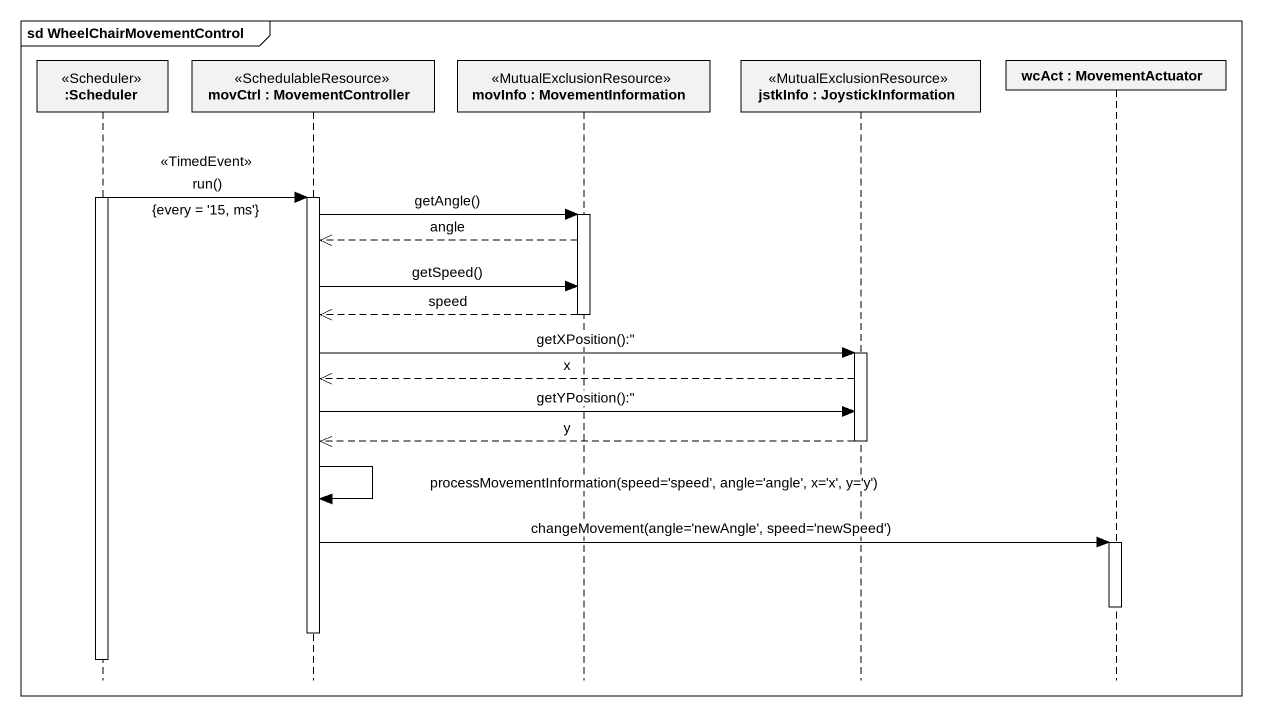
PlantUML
@startuml
mainframe sd WheelChairMovementControl
hide footbox
participant ":Scheduler" as Scheduler <<Scheduler>>
participant "movCtrl : MovementController" as movCtrl <<SchedulableResource>>
participant "movInfo : MovementInformation" as movInfo <<MutualExclusionResource>>
participant "jstkInfo : JoystickInformation" as jstkInfo <<MutualExclusionResource>>
participant "wcAct : MovementActuator" as wcAct

activate Scheduler
Scheduler -> movCtrl : run()\n<<TimedEvent>>\n{every = '15, ms'}
activate movCtrl
movCtrl -> movInfo : getAngle()
activate movInfo
movInfo -->> movCtrl : angle
movCtrl -> movInfo : getSpeed()
movInfo -->> movCtrl : speed
deactivate movInfo
movCtrl -> jstkInfo : getXPosition():''
activate jstkInfo
jstkInfo -->> movCtrl : x
movCtrl -> jstkInfo : getYPosition():''
jstkInfo -->> movCtrl : y
deactivate jstkInfo
movCtrl -> movCtrl : processMovementInformation(speed='speed', angle='angle', x='x', y='y')
movCtrl -> wcAct : changeMovement(angle='newAngle', speed='newSpeed')
activate wcAct
deactivate wcAct
deactivate movCtrl
deactivate Scheduler
@enduml
